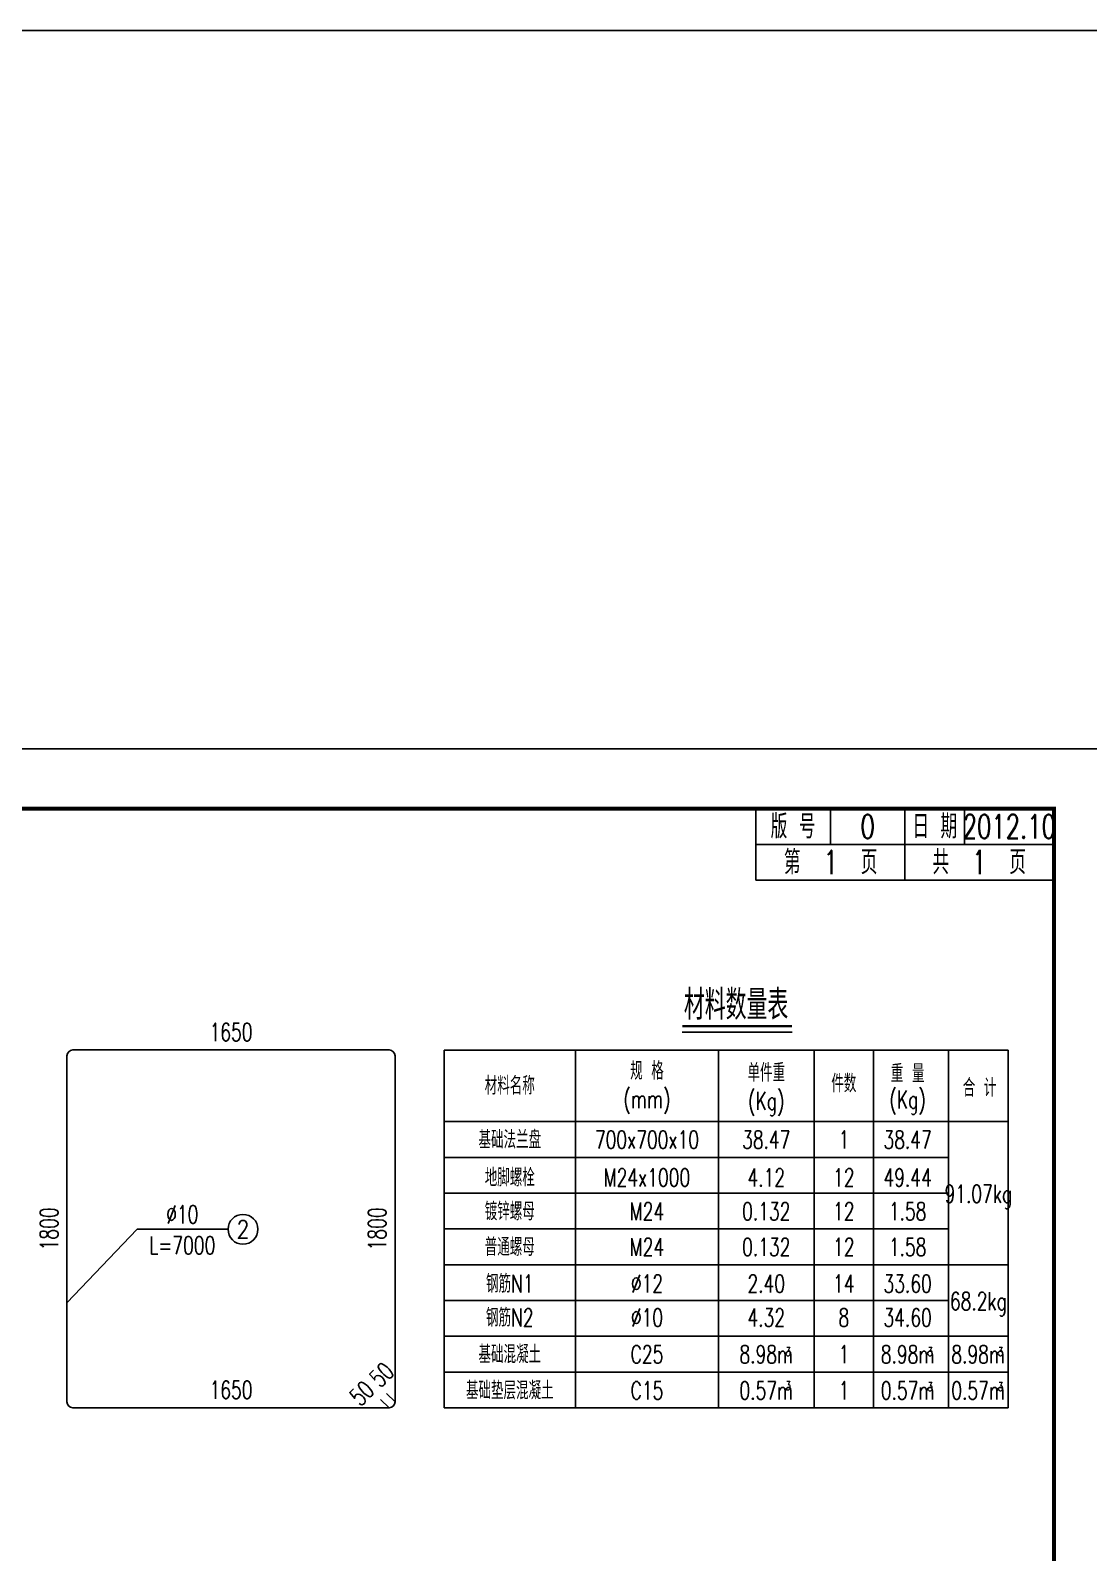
# Model space of a CAD drawing. Extents: x 4349 to 271026, y -15323 to -8945.
# Drawn here: x 6005.3 to 6182.7, y -14187.7 to -13932.4 of the extents above; entities that cross this region are included whole.
import ezdxf
from ezdxf.enums import TextEntityAlignment as Align

# ---------------------------------------------------------------- set-up
doc = ezdxf.new("R2010")
doc.units = 0
doc.header["$LTSCALE"] = 2
doc.layers.get('0').update_dxf_attribs({"linetype": 'CONTINUOUS'})
for name, color, linetype in [('图框', 7, 'CONTINUOUS'), ('尺寸标注', 4, 'CONTINUOUS'), ('文字', 7, 'CONTINUOUS'), ('文字符号', 7, 'CONTINUOUS'), ('钢筋', 1, 'CONTINUOUS')]:
    doc.layers.add(name, color=color, linetype=linetype)
doc.styles.add('gtf', font='romans__.shx', dxfattribs={"width": 0.85, "bigfont": 'hztxt.shx'})
doc.styles.get("Standard").update_dxf_attribs({"font": 'simplex1.shx', "width": 0.7, "bigfont": 'hztxt.shx'})

# ---------------------------------------------------------------- blocks, each defined once
blk = doc.blocks.new('series')
at = {"width": 0.75}
for tag, height, p in [('页码', 4, (-35, -19)), ('图名', 5, (-220, -282)), ('图号', 5, (-20, -282))]:
    blk.add_attdef(tag, text='', height=height, dxfattribs=at).set_placement(p, align=Align.MIDDLE_CENTER)
blk = doc.blocks.new('12345')
at = {"layer": '图框'}
blk.add_lwpolyline([(4926.93, -9362.88), (4926.93, -9065.88), (4506.93, -9065.88), (4506.93, -9362.88)], close=True, dxfattribs=at)
blk = doc.blocks.new('123456')
at = {"layer": '图框', "linetype": 'Continuous'}
blk.add_blockref('12345', (0, -2522.15), dxfattribs=at)

msp = doc.modelspace()

# ---------------------------------------------------------------- linework, layer by layer
at = {"layer": '图框'}
for p, q in [((6126.92857, -14074.90394), (6126.92857, -14062.90394)), ((6139.42857, -14068.90394), (6139.42857, -14062.90394)), ((6151.92857, -14068.90394), (6151.92857, -14062.90394)), ((6161.92857, -14068.90394), (6161.92857, -14062.90394)), ((6126.92857, -14068.90394), (6176.92857, -14068.90394)), ((6151.92857, -14074.90394), (6151.92857, -14068.90394)), ((6126.92857, -14074.90394), (6176.92857, -14074.90394))]:
    msp.add_line(p, q, dxfattribs=at)
at = {"layer": '图框', "linetype": 'Continuous'}
msp.add_lwpolyline([(4349.44171, -13932.41183), (7922.30761, -13932.41183), (7922.30761, -15323.10152), (4349.44171, -15323.10152)], close=True, dxfattribs=at)
at = {"layer": '图框', "const_width": 0.7}
msp.add_lwpolyline([(6176.92857, -14062.90394), (5796.92857, -14062.90394), (5796.92858, -14339.90394), (6176.92858, -14339.90394), (6176.92857, -14062.90394)], dxfattribs=at)
at = {"layer": '文字'}
for p, q in [((6114.59272, -14100.38529), (6132.99618, -14100.38529)), ((6096.68316, -14103.38529), (6096.68316, -14163.38529)), ((6120.68316, -14103.38529), (6120.68316, -14163.38529)), ((6136.68316, -14103.38529), (6136.68316, -14163.38529)), ((6146.68316, -14103.38529), (6146.68316, -14163.38529)), ((6159.24032, -14103.38529), (6159.24032, -14163.38529)), ((6074.68316, -14115.38529), (6169.24032, -14115.38529)), ((6074.68316, -14121.38529), (6159.24032, -14121.38529)), ((6074.68316, -14127.38529), (6159.24032, -14127.38529)), ((6074.68316, -14133.38529), (6159.24032, -14133.38529)), ((6074.68316, -14139.38529), (6169.24032, -14139.38529)), ((6074.68316, -14145.38529), (6159.24032, -14145.38529)), ((6074.68316, -14151.38529), (6169.24032, -14151.38529)), ((6074.68316, -14157.38529), (6169.24032, -14157.38529))]:
    msp.add_line(p, q, dxfattribs=at)
at = {"layer": '文字', "const_width": 0.4}
msp.add_lwpolyline([(6114.59272, -14099.38529), (6132.99618, -14099.38529)], dxfattribs=at)
at = {"layer": '文字符号', "color": 1}
for p, q in [((6074.68316, -14103.38529), (6074.68316, -14163.38529)), ((6074.68316, -14103.38529), (6169.24032, -14103.38529)), ((6169.24032, -14103.38529), (6169.24032, -14163.38529)), ((6074.68316, -14163.38529), (6169.24032, -14163.38529))]:
    msp.add_line(p, q, dxfattribs=at)
at = {"layer": '文字符号'}
for p, q in [((6023.23795, -14133.45335), (6011.44879, -14145.77098)), ((6038.45315, -14133.45335), (6023.23795, -14133.45335))]:
    msp.add_line(p, q, dxfattribs=at)
msp.add_circle((6040.95315, -14133.45335), 2.5, dxfattribs=at)
at = {"layer": '钢筋'}
for p, q in [((6066.44879, -14162.37892), (6065.03457, -14160.96471)), ((6065.44879, -14163.37892), (6064.03457, -14161.96471))]:
    msp.add_line(p, q, dxfattribs=at)
msp.add_lwpolyline([(6012.44879, -14103.37892), (6065.44879, -14103.37892, -0.414213562), (6066.44879, -14104.37892), (6066.44879, -14162.37892, -0.414213562), (6065.44879, -14163.37892), (6012.44879, -14163.37892, -0.414213562), (6011.44879, -14162.37892), (6011.44879, -14104.37892, -0.414213562)], format="xyb", close=True, dxfattribs=at)

# ---------------------------------------------------------------- block references
at = {"layer": '图框', "color": 1, "linetype": 'Continuous'}
msp.add_blockref('123456', (1260, -2464.87737), dxfattribs=at)
at = {"layer": '图框'}
ref = msp.add_blockref('series', (6186.92858, -14052.90394), dxfattribs=at)
ref.add_attrib('页码', '第  1  页    共  1  页', dxfattribs={"layer": '0', "height": 4, "width": 0.7}).set_placement((6151.92857, -14071.90394), align=Align.MIDDLE_CENTER)

# ---------------------------------------------------------------- texts
at = {"layer": '图框', "width": 0.7}
for s, p in [('版 号', (6133.17857, -14065.90394)), ('0', (6145.67857, -14065.90394)), ('日 期', (6156.92857, -14065.90394)), ('2012.10', (6169.42857, -14065.90394))]:
    msp.add_text(s, height=4, dxfattribs=at).set_placement(p, align=Align.MIDDLE_CENTER)
at = {"layer": '尺寸标注', "color": 7, "width": 0.7}
for s, rotation, p in [('1800', 90, (6009.94879, -14133.37892)), ('1800', 90, (6064.94879, -14133.37892)), ('50', 45, (6065.2636, -14158.88876)), ('50', 45, (6061.93596, -14162.00611))]:
    msp.add_text(s, height=3, rotation=rotation, dxfattribs=at).set_placement(p, align=Align.CENTER)
at = {"layer": '文字', "width": 0.7}
for s, height, p in [('材料数量表', 5, (6123.62423, -14095.80204)), ('规 格', 3, (6108.68316, -14106.87833)), ('单件重', 3, (6128.68316, -14107.17693)), ('件数', 3, (6141.68316, -14108.9825)), ('重 量', 3, (6152.38147, -14107.32623)), ('材料名称', 3, (6085.68316, -14109.35576)), ('(mm)', 3, (6108.68316, -14111.60924)), ('(Kg)', 3, (6128.68316, -14111.90785)), ('(Kg)', 3, (6152.38147, -14111.68389)), ('合 计', 3, (6164.43561, -14109.72223)), ('基础法兰盘', 3, (6085.68316, -14118.41598)), ('700x700x10', 3, (6108.68316, -14118.41598)), ('38.47', 3, (6128.68316, -14118.41598)), ('1', 3, (6141.68316, -14118.41598)), ('38.47', 3, (6152.38147, -14118.41598)), ('地脚螺栓', 3, (6085.68316, -14124.75894)), ('M24x1000', 3, (6108.68316, -14124.75894)), ('4.12', 3, (6128.68316, -14124.75894)), ('12', 3, (6141.68316, -14124.75894)), ('49.44', 3, (6152.38147, -14124.75894)), ('91.07kg', 3, (6164.23754, -14127.50979)), ('%%c10', 3, (6030.77707, -14130.95335)), ('镀锌螺母', 3, (6085.68316, -14130.44488)), ('M24', 3, (6108.68316, -14130.44488)), ('0.132', 3, (6128.68316, -14130.44488)), ('12', 3, (6141.68316, -14130.44488)), ('1.58', 3, (6152.38147, -14130.44488)), ('L=7000', 3, (6030.77707, -14136.13871)), ('普通螺母', 3, (6085.68316, -14136.41239)), ('M24', 3, (6108.68316, -14136.41239)), ('0.132', 3, (6128.68316, -14136.41239)), ('12', 3, (6141.68316, -14136.41239)), ('1.58', 3, (6152.38147, -14136.41239)), ('钢筋N1', 3, (6085.68316, -14142.56763)), ('%%c12', 3, (6108.68316, -14142.56763)), ('2.40', 3, (6128.68316, -14142.56763)), ('14', 3, (6141.68316, -14142.56763)), ('33.60', 3, (6152.38147, -14142.56763)), ('68.2kg', 3, (6164.23754, -14145.49182)), ('钢筋N2', 3, (6085.68316, -14148.25357)), ('%%c10', 3, (6108.68316, -14148.25357)), ('4.32', 3, (6128.68316, -14148.25357)), ('8', 3, (6141.68316, -14148.25357)), ('34.60', 3, (6152.38147, -14148.25357)), ('基础混凝土', 3, (6085.68316, -14154.40881)), ('C25', 3, (6108.68316, -14154.40881)), ('8.98m', 3, (6128.68316, -14154.40881)), ('3', 1.5, (6132.34319, -14153.94929)), ('1', 3, (6141.68316, -14154.40881)), ('8.98m', 3, (6152.38147, -14154.40881)), ('3', 1.5, (6156.14464, -14153.94929)), ('8.98m', 3, (6164.20543, -14154.40881)), ('3', 1.5, (6167.9686, -14153.94929)), ('基础垫层混凝土', 3, (6085.68316, -14160.4702)), ('C15', 3, (6108.68316, -14160.4702)), ('0.57m', 3, (6128.68316, -14160.4702)), ('3', 1.5, (6132.34319, -14159.65579)), ('1', 3, (6141.68316, -14160.4702)), ('0.57m', 3, (6152.38147, -14160.4702)), ('3', 1.5, (6156.14464, -14159.82917)), ('0.57m', 3, (6164.20543, -14160.4702)), ('3', 1.5, (6167.9686, -14159.82917))]:
    msp.add_text(s, height=height, dxfattribs=at).set_placement(p, align=Align.MIDDLE_CENTER)
for p in [(6038.94879, -14101.87892), (6038.94879, -14161.87892)]:
    msp.add_text('1650', height=3, dxfattribs=at).set_placement(p, align=Align.CENTER)
at = {"layer": '文字', "style": 'gtf', "width": 0.85}
msp.add_text('2', height=3, dxfattribs=at).set_placement((6040.95315, -14133.45335), align=Align.MIDDLE_CENTER)

doc.saveas('drawing.dxf')
